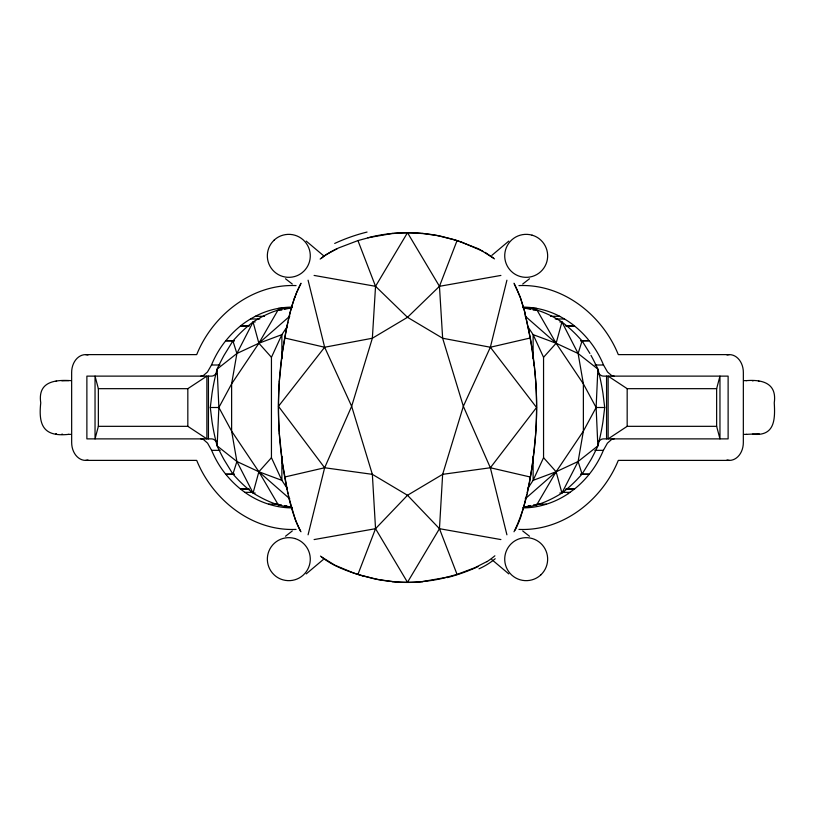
<?xml version="1.0" encoding="UTF-8"?>
<svg xmlns="http://www.w3.org/2000/svg" width="815" height="815" viewBox="0 0 815 815"><rect width="100%" height="100%" fill="white"/><g stroke="black" fill="none" stroke-linecap="round" stroke-linejoin="round"><path stroke-width="1.22" d="M287.491 488.827L281.878 480.361L271.446 457.694L271.446 357.306L281.878 334.639L287.491 326.173M281.878 456.288L281.878 480.361L258.875 471.753L236.89 461.504L217.136 445.917A75.968 23.594 82.5 0 1 212.032 421.681L210.29 407.5L212.043 393.319A75.968 23.594 -82.5 0 1 217.136 369.093A79.116 27.292 -69 0 1 224.033 355.35L232.917 340.894L238.326 335.087A90.577 36.981 -58.2 0 1 248.32 325.786L253.068 321.986A101.681 51.518 -51.4 0 1 277.986 310.128A111.818 72.382 -47.5 0 1 292.014 307.53M281.878 358.722L281.878 334.639L258.875 343.247L236.89 353.496L217.136 369.083L218.878 407.5L217.136 445.917A79.106 27.292 69 0 0 223.993 459.568L232.917 474.106L238.326 479.913A90.577 36.981 58.2 0 0 248.32 489.214L253.068 493.014A102.364 52.282 50.5 0 0 278.292 504.862A110.066 69.194 47.2 0 0 292.137 507.48M522.863 507.48A110.066 69.194 -47.2 0 0 536.688 504.913A102.364 52.282 -50.5 0 0 561.932 493.055L566.68 489.224A90.577 36.981 -58.2 0 0 576.674 479.913L582.083 474.106L591.007 459.579A79.106 27.292 -69 0 0 597.864 445.917L596.122 407.5L597.864 369.083A79.116 27.292 69 0 0 590.967 355.35M486.81 561.627L474.687 567.811L457.062 574.412L439.458 528.691L442.647 474.34L463.348 406.298L490.355 347.241L506.92 280.197M320.163 259.078A60.392 53.546 -33.1 0 1 326.041 254.688L338.388 248.025L357.938 240.588L375.542 286.31L372.353 338.245L351.652 406.298L324.645 467.759L308.08 534.803M279.321 381.41L282.163 353.812L287.033 325.562M527.509 326.173L533.122 334.639L556.125 343.247L578.11 353.496L597.864 369.083A75.968 23.594 82.5 0 1 602.968 393.319L604.71 407.5L602.957 421.681A75.968 23.594 -82.5 0 1 597.864 445.907L578.11 461.504L556.125 471.753L533.122 480.361L527.509 488.827M255.156 321.986L253.068 321.986L236.89 353.496L231.623 383.865L231.623 431.135L236.89 461.504L253.068 493.014L255.156 493.014M559.844 493.014L561.932 493.014L578.11 461.504L583.377 431.135L583.377 383.865L578.11 353.496L561.932 321.986A101.681 51.518 51.4 0 0 537.014 310.128A111.818 72.382 47.5 0 0 522.986 307.53M301 531.767C291.913 514.836 288.072 495.764 284.69 477.02A335.169 285.515 85 0 1 278.404 406.288A335.393 285.739 -84.8 0 1 284.69 337.981L285.433 333.865M529.567 481.135L530.31 477.02A335.281 285.627 -84.9 0 0 536.596 407.5A335.281 285.627 84.9 0 0 530.31 337.981L524.035 308.987M285.484 333.692L289.865 313.103L294.083 299.003M529.516 481.308L527.132 492.932M287.155 325.379L287.868 322.068M288.235 320.407L291.75 306.267M526.765 494.593L523.25 508.713M98.36 426.327L95.039 438.878L95.039 376.123L98.36 388.673L98.36 426.327L187.827 426.327L206.867 438.878L206.867 376.123L187.827 388.673L98.36 388.673M716.64 388.673L719.961 376.123L719.961 438.878L716.64 426.327L716.64 388.673L627.173 388.673L608.133 376.123L608.133 438.878L627.173 426.327L716.64 426.327M253.068 493.014L258.875 471.753L271.446 457.694M533.122 456.288L533.122 480.361L543.554 457.694L543.554 357.306L556.125 343.247L561.932 321.986L559.844 321.986M291.892 305.788L296.446 292.85L301 283.233M523.108 509.202L521.274 514.978M232.917 474.106L236.89 461.504M578.11 353.496L582.083 340.894L576.674 335.087A90.577 36.981 58.2 0 0 566.68 325.786L561.932 321.986M294.246 298.524L294.765 297.088M506.91 534.803L490.355 467.759L463.348 406.298L442.647 338.245L439.458 286.31L457.062 240.588L478.67 248.86L493.37 258.009M320.489 556.095C331.318 565.09 344.663 570.225 357.938 574.412L375.542 528.691L407.5 495.276L442.647 474.34L490.355 467.759L530.31 477.02M580.789 474.106L589.357 474.106A95.752 74.98 -90 0 0 603.375 450.338L607.42 443.146L611.678 439.407A9.79 7.671 90 0 1 614.184 438.878M234.211 340.894L225.643 340.894A95.355 74.664 -90 0 0 211.472 365.008L207.468 372.007L203.281 375.613A9.79 7.671 -90 0 1 200.816 376.123M514 531.767C528.925 501.368 532.552 466.913 535.679 433.59A258.508 174.349 -90 0 0 535.761 381.4L534.294 365.629M281.501 504.903L278.302 504.893L258.875 471.753L231.623 431.135L218.878 407.5L231.623 383.865L258.875 343.247L277.997 310.097L281.807 310.108M533.193 310.108L537.004 310.097L556.125 343.247L583.377 383.865L596.122 407.5L583.377 431.135L556.125 471.753L536.698 504.893L533.499 504.903M314.101 275.429L375.542 286.31L407.5 232.713A140.761 124.817 9 0 1 441.761 236.452L457.062 240.588M500.899 539.571L439.458 528.691L407.5 582.287A140.761 124.817 9 0 1 373.239 578.548L357.938 574.412M490.355 467.759L536.555 407.5L490.355 347.241L442.647 338.245L407.5 317.31L375.542 286.31M500.899 275.429L439.458 286.31L407.5 317.31L372.353 338.245L324.645 347.241L278.455 406.298L324.645 467.759L372.353 474.34L407.5 495.276L439.458 528.691M234.404 340.68L225.867 340.68L227.263 338.969A112.786 88.305 -90 0 1 240.445 326.031L240.68 325.776A124.196 97.25 90 0 1 250.511 318.981L255.299 316.302A124.196 97.25 -90 0 1 278.17 308.437A129.493 101.396 90 0 1 291.943 307.112M568.249 493.635L574.555 488.98A112.786 88.305 -90 0 0 587.737 476.041L589.133 474.32L580.596 474.32M598.342 441.567L601.287 439.407A9.79 7.671 -90 0 1 603.793 438.878L728.121 438.878L728.121 376.123L603.793 376.123A9.79 7.671 90 0 1 601.327 375.613L598.434 373.525M216.566 373.525L213.673 375.613A9.79 7.671 -90 0 1 211.207 376.123L86.879 376.123L86.879 438.878L211.207 438.878A9.79 7.671 90 0 1 213.713 439.407L216.658 441.567M491.812 255.401L508.794 241.097M323.188 559.599L306.206 573.903M271.446 357.306L258.875 343.247L289.814 316.139M525.186 498.862L556.125 471.753L543.554 457.694M522.71 284.028L529.495 278.761M292.29 530.973L285.505 536.239M357.938 240.588L373.239 236.452A140.761 124.817 -9 0 1 407.5 232.703L439.458 286.31M457.062 574.412L441.761 578.548A140.761 124.817 -9 0 1 407.5 582.297L375.542 528.691L372.353 474.34L351.652 406.298L324.645 347.241L308.08 280.197M367.891 237.746L392.647 233.416M447.109 577.254L422.353 581.584M490.355 347.241L530.31 337.981M284.69 477.02L324.645 467.759M752.469 434.191C774.454 436.585 775.35 420.346 774.25 402.885C777.123 383.203 762.463 379.362 746.275 380.636M70.783 380.636C54.411 379.566 37.561 381.838 40.75 402.885C38.142 426.102 44.214 437.003 68.654 434.364M278.17 308.437L291.363 308.009M314.101 539.571L375.542 528.691M726.99 354.973L729.374 354.617A17.828 13.957 -90 0 1 743.351 372.414L743.331 442.586A17.828 13.957 -90 0 1 729.374 460.404L618.3 460.383C602.244 499.921 562.951 531.39 518.941 529.404M296.059 285.596C252.202 283.651 212.674 315.048 196.7 354.617L85.626 354.617A17.828 13.957 90 0 0 71.649 372.414L71.669 442.586A17.828 13.957 90 0 0 85.626 460.404L88.01 460.027M746.346 434.364L759.193 433.743M68.725 380.636L61.838 380.809M518.941 285.596C562.798 283.651 602.326 315.048 618.3 354.617L729.374 354.617M296.059 529.404C252.049 531.39 212.756 499.921 196.7 460.383L85.626 460.383M520.276 297.231L523.658 308.07L536.83 308.437A124.196 97.25 90 0 1 559.701 316.302L564.489 318.981A124.196 97.25 -90 0 1 574.32 325.776L574.555 326.02A112.786 88.305 90 0 1 587.737 338.959L588.349 339.712M255.299 316.302L264.529 316.302M550.471 316.302L559.701 316.302M250.511 318.981L259.751 318.981M555.249 318.981L564.489 318.981M240.68 325.776L249.247 325.776M565.753 325.776L574.32 325.776M240.445 326.02L248.983 326.02M566.018 326.02L574.555 326.02M580.596 340.68L589.051 340.568M580.789 340.894L589.357 340.894A95.355 74.664 90 0 1 603.528 365.008L607.532 372.007L611.719 375.613A9.79 7.671 90 0 0 614.184 376.123M211.472 365.008L220.009 365.008M594.991 365.008L603.528 365.008M744.217 380.636L746.479 380.636M752.428 380.809L753.162 380.809M55.97 381.237L56.581 381.237M758.419 381.237L759.03 381.237M210.29 407.5L218.878 407.5M596.122 407.5L604.71 407.5M55.807 433.743L56.418 433.743M61.797 434.191L62.531 434.191M68.45 434.364L70.711 434.364M744.289 434.364L746.55 434.364M200.816 438.878A9.79 7.671 -90 0 1 203.322 439.407L207.581 443.146L211.625 450.338L220.162 450.338M594.838 450.338L603.375 450.338M234.211 474.106L225.643 474.106A95.752 74.98 90 0 1 211.625 450.338M234.404 474.32L225.867 474.32L226.478 475.074M226.651 475.288L227.263 476.031A112.786 88.305 90 0 0 240.445 488.969L248.983 488.98M566.018 488.98L574.555 488.98M240.445 488.98L249.247 489.224M565.753 489.224L574.32 489.224M240.68 489.224L244.897 492.352L252.966 492.352M562.034 492.352L570.103 492.352M246.751 493.646A123.034 96.343 90 0 0 268.573 504.159L278.272 504.179M536.728 504.179L546.427 504.179A123.034 96.343 -90 0 0 568.249 493.646M422.353 233.416L437.207 235.545L452.61 239.243A148.33 116.199 23.6 0 1 461.585 242.147M392.647 581.584L377.793 579.455L362.39 575.757M85.626 354.617L88.01 354.973M726.99 460.027L729.374 460.383M284.69 337.981L324.645 347.241M461.606 242.096L483.03 251.315M485.241 252.395L494.511 258.905M246.517 493.472L244.897 492.352M306.206 241.097L323.188 255.401M508.794 573.903L491.812 559.599M285.505 278.761L292.29 284.028M529.495 536.239L522.71 530.973M321.63 556.991L334.873 565.213L353.394 572.914A148.819 117.054 23.7 0 0 362.369 575.818M525.186 316.139L556.125 343.247M258.875 471.753L289.814 498.862M582.083 340.894L589.887 353.425M514 283.233L520.113 296.813L524.819 312.155M543.554 357.306L533.122 334.639L533.122 358.722M294.898 518.259L289.223 498.749M578.11 461.504L582.083 474.106M232.917 340.894L236.89 353.496M523.658 308.07L523.974 309.16M556.125 471.753L561.932 493.014M253.068 321.986L258.875 343.247M288.459 495.306L288.846 497.079M287.634 491.537L288.052 493.452M287.226 489.601L282.408 462.859L279.321 433.59M627.173 388.673L627.173 426.327M606.564 376.123L606.564 438.878M208.436 376.123L208.436 438.878M187.827 388.673L187.827 426.327M334.69 243.451A144.153 116.372 -24.5 0 1 367.056 232.061M321.67 258.049A59.037 46.475 -23.8 0 1 337.135 248.657M294.918 297.118A82.223 61.42 -59.9 0 1 300.847 283.681M300.44 531.054A81.561 61.186 59.9 0 1 294.806 518.279M478.008 566.649A147.484 116.087 -23.6 0 1 447.17 577.611M422.374 581.727A122.739 96.252 0 0 1 392.626 581.727M495.204 558.744A59.821 50.438 -22.5 0 1 478.996 568.809M521.427 514.999A83.222 61.206 -59.8 0 1 515.111 530.188M524.626 312.227A280.717 193.338 79.9 0 1 534.12 365.629M514.326 284.068A79.982 58.486 59.9 0 1 519.939 296.772M392.667 233.559A122.454 95.508 0 0 1 422.333 233.559M279.382 433.58A265.894 184.251 90 0 1 279.382 381.42M494.878 555.799A67.176 59.566 -33.1 0 1 486.861 561.718M284.618 309.333A108.436 73.218 41.1 0 1 290.996 308.029M290.619 506.961A107.448 73.482 -39.9 0 1 285.342 505.942M524.004 308.029A108.436 73.218 -41.1 0 1 530.382 309.333M529.658 505.942A107.448 73.482 39.9 0 1 524.381 506.961M286.829 506.115A126.06 98.707 -90 0 1 284.567 505.585M289.131 308.447A124.196 97.25 -90 0 1 291.76 308.009M291.352 507.888A126.06 98.707 90 0 1 268.573 504.179M288.561 308.437A129.493 101.396 90 0 1 291.301 307.978M523.057 307.112A129.493 101.396 -90 0 1 536.83 308.437M530.433 505.585A126.06 98.707 90 0 1 528.171 506.115M523.24 308.009A124.196 97.25 90 0 1 525.869 308.447M546.427 504.179A126.06 98.707 -90 0 1 523.648 507.888M523.699 307.978A129.493 101.396 -90 0 1 526.439 308.437M274.135 240.14L274.044 240.231A21.526 21.475 -86 0 0 268.135 261.686A21.536 21.485 -89.3 0 0 278.272 274.573A21.618 21.567 -86.6 0 0 294.551 276.56L296.436 275.939A21.557 21.496 -80.3 0 0 302.07 272.75A21.506 21.455 -85.7 0 0 309.496 250.011A21.547 21.496 -89.8 0 0 299.36 237.114A21.638 21.587 -86.6 0 0 283.07 235.128L281.185 235.739A21.557 21.526 82.5 0 0 275.541 238.927L274.135 240.14M540.956 574.769L539.448 576.073A21.557 21.526 82.5 0 1 533.815 579.261L531.93 579.873A21.638 21.587 -86.6 0 1 515.63 577.906A21.547 21.496 -89.8 0 1 505.514 564.989A21.506 21.455 -85.7 0 1 512.92 542.25A21.557 21.496 -80.3 0 1 518.564 539.061L520.449 538.44A21.618 21.567 -86.6 0 1 536.728 540.416A21.536 21.485 -89.3 0 1 546.855 553.324A21.526 21.475 -86 0 1 540.956 574.758M532.063 235.158L531.93 235.128A21.638 21.587 86.6 0 0 515.63 237.094A21.547 21.496 89.8 0 0 505.514 250.011A21.506 21.455 85.7 0 0 512.92 272.75A21.557 21.496 80.3 0 0 518.564 275.939L520.449 276.56A21.618 21.567 86.6 0 0 536.728 274.584A21.536 21.485 89.3 0 0 546.855 261.676A21.526 21.475 86 0 0 540.956 240.242L539.448 238.927A21.557 21.526 -82.5 0 0 533.815 235.739L532.063 235.158M294.684 538.481L294.551 538.44A21.618 21.567 86.6 0 0 278.272 540.416A21.536 21.485 89.3 0 0 268.145 553.324A21.526 21.475 86 0 0 274.044 574.758L275.552 576.073A21.557 21.526 -82.5 0 0 281.185 579.261L283.07 579.873A21.638 21.587 86.6 0 0 299.37 577.906A21.547 21.496 89.8 0 0 309.486 564.989A21.506 21.455 85.7 0 0 302.08 542.25A21.557 21.496 80.3 0 0 296.436 539.061L294.684 538.481"/></g></svg>
